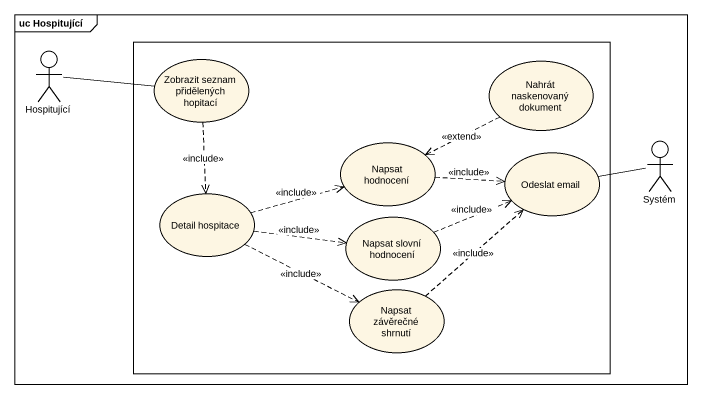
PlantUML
@startuml
mainframe uc Hospitující
actor Hospitující
rectangle " " as rectangle1 {
  usecase "Zobrazit seznam přidělených hopitací" as Zobrazit_seznam_přidělených
  usecase "Nahrát naskenovaný dokument" as Nahrát_naskenovaný_dokument
  usecase "Napsat hodnocení" as Napsat_hodnocení
  usecase "Odeslat email" as Odeslat_email
  usecase "Detail hospitace" as Detail_hospitace
  usecase "Napsat slovní hodnocení" as Napsat_slovní_hodnocení
  usecase "Napsat závěrečné shrnutí" as Napsat_závěrečné_shrnutí
}
actor Systém
Hospitující -right- Zobrazit_seznam_přidělených
Zobrazit_seznam_přidělených ..> Detail_hospitace : <<include>>
Nahrát_naskenovaný_dokument .left.> Napsat_hodnocení : <<extend>>
Napsat_hodnocení .right.> Odeslat_email : <<include>>
Odeslat_email -right- Systém
Detail_hospitace .right.> Napsat_hodnocení : <<include>>
Detail_hospitace .right.> Napsat_slovní_hodnocení : <<include>>
Detail_hospitace .right.> Napsat_závěrečné_shrnutí : <<include>>
Napsat_slovní_hodnocení .right.> Odeslat_email : <<include>>
Napsat_závěrečné_shrnutí .up.> Odeslat_email : <<include>>
@enduml
